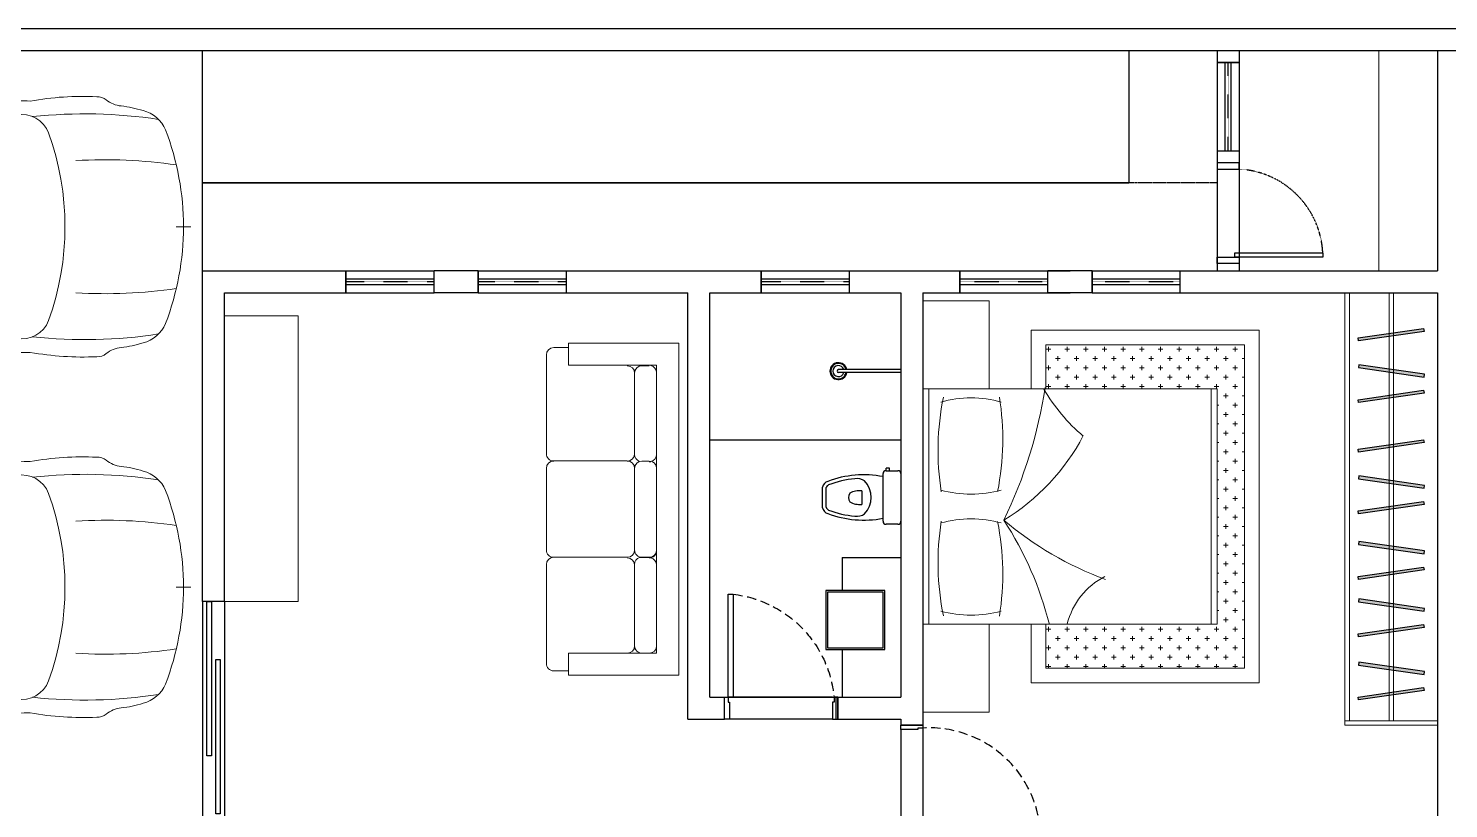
# Model space of a CAD drawing. Header units: millimetres. Extents: x 4374 to 7644, y 3396 to 4716.
# Drawn here: x 5171 to 6137, y 4185 to 4716 of the extents above; entities that cross this region are included whole.
import ezdxf

# ---------------------------------------------------------------- set-up
doc = ezdxf.new("R2010")
doc.units = ezdxf.units.MM
for name, pattern in [('ACAD_ISO02W100', [15, 12, -3]), ('HIDDEN', [9.525, 6.35, -3.175]), ('HIDDEN2', [0.1875, 0.125, -0.0625]), ('HIDDENX2', [0.75, 0.5, -0.25])]:
    doc.linetypes.add(name, pattern=pattern)
for name, color, linetype in [('ALVENARIA', 3, 'Continuous'), ('CALCADA', 7, 'Continuous'), ('COTA', 8, 'Continuous'), ('ESQUADRIA', 2, 'Continuous'), ('HIDROSSANITARIO', 8, 'Continuous'), ('PROJEÇÃO TELHADO', 8, 'HIDDENX2'), ('SOLEIRA', 9, 'Continuous')]:
    doc.layers.add(name, color=color, linetype=linetype)
doc.layers.add('MOBILIARIO', color=8, linetype='Continuous', lineweight=13)
doc.layers.add('TRACEJADO', color=8, linetype='HIDDEN2', lineweight=13)

# ---------------------------------------------------------------- blocks, each defined once
blk = doc.blocks.new('sofa3')
at = {"layer": 'MOBILIARIO'}
for p, q in [((0.0051, 0.0059), (2.2641, 0.0059)), ((0.0051, 0.0059), (0.0051, -0.7441)), ((2.2641, 0.0059), (2.2641, -0.7441)), ((0.1551, -0.1441), (2.1141, -0.1441)), ((0.1551, -0.1441), (0.1551, -0.7441)), ((0.2081, -0.1441), (0.7615, -0.1441)), ((0.81, -0.1442), (0.8228, -0.1442)), ((0.8118, -0.1838), (0.8129, -0.1942)), ((0.8565, -0.1441), (1.4116, -0.1441)), ((0.8607, -0.1442), (1.4107, -0.1442)), ((1.5141, -0.1442), (2.0641, -0.1442)), ((2.1141, -0.1441), (2.1141, -0.7441)), ((0.1581, -0.1942), (0.1581, -0.2441)), ((0.8065, -0.1941), (0.8065, -0.2441)), ((1.4616, -0.1941), (1.4616, -0.2441)), ((1.4654, -0.1955), (1.4635, -0.2605)), ((2.1141, -0.1941), (2.1141, -0.2441)), ((0.2081, -0.2941), (0.7615, -0.2941)), ((0.8062, -0.3441), (0.8062, -0.8441)), ((0.8565, -0.2941), (1.4116, -0.2941)), ((1.4613, -0.3441), (1.4613, -0.8441)), ((1.5141, -0.2942), (2.0641, -0.2942)), ((0.0051, -0.7441), (0.1551, -0.7441)), ((0.0351, -0.7441), (0.0351, -0.8441)), ((2.1141, -0.7441), (2.2641, -0.7441)), ((2.2341, -0.7441), (2.2341, -0.8441)), ((0.0851, -0.8941), (0.7559, -0.8941)), ((0.2059, -0.8941), (0.7559, -0.8941)), ((0.8565, -0.8941), (1.4116, -0.8941)), ((1.5113, -0.8941), (2.1841, -0.8941))]:
    blk.add_line(p, q, dxfattribs=at)
for centre, start, end in [((0.2059, -0.1942), 90, 167.94665), ((0.7615, -0.1942), 12.05335, 90), ((0.8565, -0.1941), 90, 180), ((1.4116, -0.1941), 0, 90), ((1.4154, -0.1941), 358.35092, 90), ((1.5141, -0.1942), 90, 167.94665), ((2.0641, -0.1941), 0, 90), ((0.2081, -0.2441), 180, 270), ((0.7615, -0.2441), 270, 340.80185), ((0.8565, -0.2441), 180, 270), ((1.4116, -0.2441), 270, 0), ((1.5107, -0.2441), 199.19815, 270), ((2.0641, -0.2441), 270, 0), ((0.2087, -0.3441), 90, 180), ((0.7565, -0.3441), 0, 90), ((0.8565, -0.3441), 90, 180), ((1.4116, -0.3441), 0, 90), ((1.5163, -0.3441), 90, 180), ((2.0641, -0.3441), 0, 90), ((0.0851, -0.8441), 180, 270), ((0.7559, -0.8441), 270, 0), ((0.8565, -0.8441), 180, 270), ((1.4116, -0.8441), 270, 0), ((1.5113, -0.8441), 180, 270), ((2.1841, -0.8441), 270, 0)]:
    blk.add_arc(centre, 0.05, start, end, dxfattribs=at)
blk = doc.blocks.new('veic-auto-02p')
at = {"layer": 'MOBILIARIO', "color": 0, "linetype": 'ByBlock'}
for p, q in [((1.2704, 0.8775), (1.2296, 0.7968)), ((2.2666, 0.8659), (2.3609, 0.6236)), ((2.9969, 0.8121), (3.0559, 0.6777)), ((3.0166, 0.8101), (3.0746, 0.6777)), ((2.2666, -0.8659), (2.3609, -0.6236)), ((2.9969, -0.8121), (3.0559, -0.6777)), ((3.0166, -0.8101), (3.0746, -0.6777)), ((1.2704, -0.8775), (1.2296, -0.7968))]:
    blk.add_line(p, q, dxfattribs=at)
at = {"layer": 'MOBILIARIO', "color": 0}
for p, q in [((0, 0.05), (0, -0.05)), ((-0.05, 0), (0.05, 0))]:
    blk.add_line(p, q, dxfattribs=at)
at = {"layer": 'MOBILIARIO', "color": 0, "linetype": 'ByBlock'}
for points in [[(1.1894, 0.804), (1.2681, 0.9935), (1.3087, 1.0297), (1.3351, 1.0352), (1.346, 1.033), (1.2934, 0.8694), (1.2429, 0.8872)], [(1.1894, -0.804), (1.2681, -0.9935), (1.3087, -1.0297), (1.3351, -1.0352), (1.346, -1.033), (1.2934, -0.8694), (1.2429, -0.8872)]]:
    blk.add_lwpolyline(points, dxfattribs=at)
for points in [[(1.2121, 0.8586, 0.001052), (1.0415, 0.8549, 0.056283), (0.5896, 0.8843, 0.18179), (0.5256, 0.8635, -0.143646), (0.4233, 0.8214, 0.052221), (0.2751, 0.79, 0.236222), (0.1221, 0.6588, 0.185393), (0.1221, -0.6588, 0.236222), (0.2751, -0.79, 0.052221), (0.4233, -0.8214, -0.143646), (0.5256, -0.8635, 0.18179), (0.5896, -0.8843, 0.056283), (1.0415, -0.8549, 0.001052), (1.2121, -0.8586)], [(1.2614, -0.8596, 0.010704), (2.9969, -0.8549, 0.032048), (3.4489, -0.8843, 0.18179), (3.5128, -0.8635, 0.18179), (3.5768, -0.8426, -0.143646), (3.6791, -0.8005), (3.8455, -0.7739, 0.291186), (3.995, -0.6517, 0.174019), (3.995, 0.6517, 0.291186), (3.8455, 0.7739), (3.6791, 0.8005, -0.143646), (3.5768, 0.8426, 0.18179), (3.5128, 0.8635, 0.18179), (3.4489, 0.8843, 0.032048), (2.9969, 0.8549, 0.010704), (1.2614, 0.8596)], [(1.2415, 0.8203, -0.005736), (2.1707, 0.8275, -0.308149), (2.2254, 0.7899), (2.2597, 0.7018, -0.53612), (2.2428, 0.6777), (2.1755, 0.6794), (1.6645, 0.7187), (1.1894, 0.804)], [(3.6862, 0.5879), (2.1617, 0.6289), (1.6508, 0.6682), (1.1354, 0.7606, 0.359612), (0.9173, 0.6378, 0.174843), (0.9173, -0.6378, 0.359612), (1.1354, -0.7606), (1.6508, -0.6682), (2.1617, -0.6289), (3.6862, -0.5879)], [(3.9304, 0.7405, 0.131051), (3.7065, 0.631, 0.217211), (3.6862, 0.5865), (3.6862, 0.0047)], [(3.995, 0.6517, 0.456923), (3.9101, 0.6927), (3.7964, 0.6289, 0.354119), (3.7689, 0.56, -0.166703), (3.7689, -0.56, 0.354119), (3.7964, -0.6289), (3.9101, -0.6927, 0.456923), (3.995, -0.6517)], [(3.6862, -0.0047), (3.6862, -0.5865, 0.217211), (3.7065, -0.631, 0.131051), (3.9304, -0.7405)], [(1.2415, -0.8203, 0.005736), (2.1707, -0.8275, 0.308149), (2.2254, -0.7899), (2.2597, -0.7018, 0.53612), (2.2428, -0.6777), (2.1755, -0.6794), (1.6645, -0.7187), (1.1894, -0.804)]]:
    blk.add_lwpolyline(points, format="xyb", dxfattribs=at)
for points in [[(2.4091, 0.6902, 0.309173), (2.4274, 0.6777), (3.2056, 0.6777, 0.183739), (3.2187, 0.6826), (3.3296, 0.7813, 0.629027), (3.3195, 0.8039, 0.005593), (2.3872, 0.8207, 0.529849), (2.3687, 0.7939)], [(3.4194, -0.0074), (3.7546, -0.004), (3.7546, 0.004), (3.4194, 0.0074, 1)], [(3.2056, -0.6777), (2.4274, -0.6777, 0.309173), (2.4091, -0.6902), (2.3687, -0.7939, 0.529849), (2.3872, -0.8207, 0.005593), (3.3195, -0.8039, 0.629027), (3.3296, -0.7813), (3.2187, -0.6826, 0.183739)]]:
    blk.add_lwpolyline(points, format="xyb", close=True, dxfattribs=at)
for centre, radius, start, end in [((0.6704, -2.5361), 3.3041, 83.8263, 98.71945), ((2.0947, 0), 1.934, 339.15509, 20.84491), ((3.8734, 0), 2.3209, 163.26823, 196.73177), ((0.5321, -2.8485), 3.3041, 86.54404, 98.41367), ((3.4194, 0), 0.0297, 13.76028, 346.23972), ((0.5321, 2.8485), 3.3041, 261.58633, 273.45596), ((0.6704, 2.5361), 3.3041, 261.28055, 276.1737)]:
    blk.add_arc(centre, radius, start, end, dxfattribs=at)
blk = doc.blocks.new('A$C4FD67A8A')
at = {"layer": 'MOBILIARIO'}
for p, q in [((-1.4057, 1.1938), (0.5943, 1.1938)), ((-1.4057, -0.4062), (-1.4057, 1.1938)), ((-1.3657, 1.1938), (-1.3657, -0.4062)), ((0.5543, 1.1938), (0.5543, -0.4062)), ((0.5943, 1.1938), (0.5943, -0.4062)), ((0.5943, -0.4062), (-1.4057, -0.4062))]:
    blk.add_line(p, q, dxfattribs=at)
at = {"layer": 'MOBILIARIO', "extrusion": (0, 0, -1)}
for centre, major_axis, ratio, start_param, end_param in [((-2.7804, 1.7485), (-1.6273, 1.6273), 1, 2.598245, 2.93699), ((0.0609, 1.3136), (-0.3537, 0.3537), 1, 4.404041, 5.253888), ((0, 0.7875), (0.0338, 1.5427), 0.844538, 4.502483, 4.922295), ((-1.0786, 0.3649), (0.5431, 0.5431), 1, -1.056169, -0.514627), ((-2.1662, 0.842), (0.0301, 1.5427), 0.844527, 1.360885, 1.780708), ((0.6122, -1.2375), (1.601, 1.601), 1, -1.491191, -1.135579), ((-1.0786, 1.2456), (-0.5431, 0.5431), 1, 3.65622, 4.197762), ((-1.6009, -0.7566), (1.0241, 1.0241), 1, -0.245461, 0.306679), ((-2.5859, -0.5477), (-0.7404, 2.3792), 0.800532, 1.379877, 1.761716), ((0.0057, -0.6275), (0.5591, 0.6663), 0.703958, 4.470044, 4.954734)]:
    blk.add_ellipse(centre, major_axis=major_axis, ratio=ratio, start_param=start_param, end_param=end_param, dxfattribs=at)
at = {"layer": 'MOBILIARIO'}
for centre, major_axis, ratio, start_param, end_param in [((0, 0), (-0.0338, 1.5427), 0.844538, 1.360891, 1.780702), ((-1.0786, -0.4581), (0.5431, 0.5431), 1, 0.514627, 1.056169), ((-2.1662, -0.0545), (-0.0301, 1.5427), 0.844527, 4.502477, 4.9223), ((-1.0786, 0.4227), (-0.5431, 0.5431), 1, 2.085423, 2.626966)]:
    blk.add_ellipse(centre, major_axis=major_axis, ratio=ratio, start_param=start_param, end_param=end_param, dxfattribs=at)
blk = doc.blocks.new('A$C7C777719')
at = {"layer": 'MOBILIARIO'}
h = blk.add_hatch(dxfattribs=at)
h.set_pattern_fill('CROSS', color=256, style=0)
h.set_pattern_definition([(0, (-2487.346, -2217.967), (6.35, 6.35), [3.175, -9.525]), (90, (-2485.7585, -2219.5545), (-6.35, 6.35), [3.175, -9.525])])
h.paths.add_polyline_path([(200, 80), (200, -80), (83.63, -80), (83.63, -110), (218.63, -110), (218.63, 110), (83.63, 110), (83.63, 80)])
for points in [[(0, 140), (45, 140), (45, 80), (0, 80)], [(0, -140), (45, -140), (45, -80), (0, -80)]]:
    blk.add_lwpolyline(points, close=True, dxfattribs=at)
at = {"layer": 'MOBILIARIO', "linetype": 'Continuous', "flags": 128}
for points in [[(73.63, 80), (73.63, 120), (228.63, 120), (228.63, -120), (73.63, -120), (73.63, -80)], [(83.63, 80), (83.63, 110), (218.63, 110), (218.63, -110), (83.63, -110)], [(83.63, -110), (83.63, -80)]]:
    blk.add_lwpolyline(points, dxfattribs=at)
at = {"layer": 'MOBILIARIO', "xscale": 100, "yscale": 100, "zscale": 100}
blk.add_blockref('A$C4FD67A8A', (140.57, -39.38), dxfattribs=at)
blk = doc.blocks.new('GUARDA ROUPA 2')
for points in [[(1228.19, 1923.39), (1272.73, 1916.97), (1273.02, 1918.95), (1228.48, 1925.37)], [(1272.73, 1898.75), (1228.19, 1892.33), (1227.91, 1894.31), (1272.44, 1900.73)], [(1228.19, 1881.38), (1272.73, 1874.96), (1273.02, 1876.93), (1228.48, 1883.35)], [(1228.19, 1847.71), (1272.73, 1841.29), (1273.02, 1843.27), (1228.48, 1849.69)], [(1272.73, 1823.07), (1228.19, 1816.65), (1227.91, 1818.62), (1272.44, 1825.04)], [(1228.19, 1805.69), (1272.73, 1799.27), (1273.02, 1801.25), (1228.48, 1807.67)], [(1272.73, 1778.46), (1228.19, 1772.04), (1227.91, 1774.02), (1272.44, 1780.44)], [(1228.19, 1761.09), (1272.73, 1754.67), (1273.02, 1756.65), (1228.48, 1763.07)], [(1272.73, 1739.37), (1228.19, 1732.95), (1227.91, 1734.93), (1272.44, 1741.35)], [(1228.19, 1722), (1272.73, 1715.58), (1273.02, 1717.56), (1228.48, 1723.98)], [(1272.73, 1696.42), (1228.19, 1690), (1227.91, 1691.98), (1272.44, 1698.4)], [(1228.19, 1679.05), (1272.73, 1672.63), (1273.02, 1674.61), (1228.48, 1681.03)]]:
    blk.add_hatch(color=9).paths.add_polyline_path(points)
at = {"elevation": 0}
for points in [[(1228.19, 1923.39), (1272.73, 1916.97), (1273.02, 1918.95), (1228.48, 1925.37)], [(1272.73, 1898.75), (1228.19, 1892.33), (1227.91, 1894.31), (1272.44, 1900.73)], [(1228.19, 1881.38), (1272.73, 1874.96), (1273.02, 1876.93), (1228.48, 1883.35)], [(1228.19, 1847.71), (1272.73, 1841.29), (1273.02, 1843.27), (1228.48, 1849.69)], [(1272.73, 1823.07), (1228.19, 1816.65), (1227.91, 1818.62), (1272.44, 1825.04)], [(1228.19, 1805.69), (1272.73, 1799.27), (1273.02, 1801.25), (1228.48, 1807.67)], [(1272.73, 1778.46), (1228.19, 1772.04), (1227.91, 1774.02), (1272.44, 1780.44)], [(1228.19, 1761.09), (1272.73, 1754.67), (1273.02, 1756.65), (1228.48, 1763.07)], [(1272.73, 1739.37), (1228.19, 1732.95), (1227.91, 1734.93), (1272.44, 1741.35)], [(1228.19, 1722), (1272.73, 1715.58), (1273.02, 1717.56), (1228.48, 1723.98)], [(1272.73, 1696.42), (1228.19, 1690), (1227.91, 1691.98), (1272.44, 1698.4)], [(1228.19, 1679.05), (1272.73, 1672.63), (1273.02, 1674.61), (1228.48, 1681.03)]]:
    blk.add_lwpolyline(points, close=True, dxfattribs=at)
at = {"layer": 'MOBILIARIO'}
for p, q in [((1278.96, 1949.53), (1278.96, 1658.53)), ((1281.96, 1949.53), (1281.96, 1655.53))]:
    blk.add_line(p, q, dxfattribs=at)
at = {"layer": 'MOBILIARIO', "elevation": 0}
for points in [[(1248.96, 1658.53), (1248.96, 1949.53)], [(1251.96, 1658.53), (1251.96, 1949.53)], [(1281.96, 1658.53), (1218.96, 1658.53)], [(1281.96, 1655.53), (1218.96, 1655.53)]]:
    blk.add_lwpolyline(points, dxfattribs=at)
blk = doc.blocks.new('Vas-p03')
at = {"color": 0}
for p, q in [((-0.162, 0), (0.162, 0)), ((-0.1822, -0.077), (-0.1984, -0.077)), ((-0.1984, -0.077), (-0.1984, -0.1012)), ((-0.1822, -0.1012), (-0.1822, -0.0203)), ((0.1823, -0.0203), (0.1823, -0.1012)), ((-0.1822, -0.1012), (-0.1984, -0.1012)), ((0.162, -0.1215), (-0.162, -0.1215)), ((-0.0446, -0.2666), (0.0468, -0.2666)), ((0.0696, -0.5331), (-0.0696, -0.5331)), ((0.0667, -0.5088), (-0.0667, -0.5088))]:
    blk.add_line(p, q, dxfattribs=at)
for centre, radius, start, end in [((-0.162, -0.0203), 0.0203, 90, 180), ((0.162, -0.0203), 0.0203, 0, 90), ((-0.162, -0.1012), 0.0203, 180, 270), ((0.5429, -0.2525), 0.6971, 169.17089, 200.59024), ((-0.5429, -0.2525), 0.6971, 339.40976, 10.82911), ((0.162, -0.1012), 0.0203, 270, 0), ((-0.0292, -0.3001), 0.0988, 147.44183, 187.67949), ((0, -0.3672), 0.1647, 46.93851, 133.06149), ((0.09, -0.2818), 0.1355, 173.55884, 209.06103), ((-0.0878, -0.2818), 0.1355, 330.93897, 6.44116), ((0.0292, -0.3001), 0.0988, 352.32051, 32.55817), ((0.5429, -0.2525), 0.6728, 185.18381, 200.88932), ((0.0011, -0.2978), 0.0579, 239.32968, 300.67032), ((-0.5429, -0.2525), 0.6728, 339.11068, 354.81619), ((-0.0589, -0.4806), 0.0536, 198.53904, 258.45994), ((-0.0589, -0.4806), 0.0293, 203.71428, 254.36495), ((0.0589, -0.4806), 0.0293, 285.63505, 336.28572), ((0.0589, -0.4806), 0.0536, 281.54006, 341.46096)]:
    blk.add_arc(centre, radius, start, end, dxfattribs=at)
blk = doc.blocks.new('Ch-p03')
at = {"color": 0, "ltscale": 0.2}
for p, q in [((0, 0.02), (-0.4238, 0.02)), ((0, 0), (-0.4238, 0))]:
    blk.add_line(p, q, dxfattribs=at)
for centre, radius, start, end in [((-0.425, 0.01), 0.0577, 9.9762, 350.0238), ((-0.425, 0.01), 0.0527, 10.93342, 349.06658), ((-0.425, 0.01), 0.0377, 15.37203, 344.62797), ((-0.4238, 0.01), 0.01, 90, 270)]:
    blk.add_arc(centre, radius, start, end, dxfattribs=at)
blk = doc.blocks.new('P1')
at = {"layer": 'ALVENARIA'}
blk.add_line((15, 180), (0, 180), dxfattribs=at)
at = {"layer": 'ESQUADRIA', "color": 8}
for p, q in [((0, 180), (0, 0)), ((15, 180), (15, 0))]:
    blk.add_line(p, q, dxfattribs=at)
at = {"layer": 'ESQUADRIA'}
blk.add_line((15, 0), (0, 0), dxfattribs=at)
blk.add_lwpolyline([(15, 180), (0, 180)], dxfattribs=at)
for points in [[(3, 75), (3, 180), (6, 180), (6, 75)], [(9, 35.56), (9, 140.56), (12, 140.56), (12, 35.56)]]:
    blk.add_lwpolyline(points, close=True, dxfattribs=at)
blk = doc.blocks.new('A$C16205750')
at = {"layer": 'ESQUADRIA', "color": 0}
for p, q in [((15, -0.5), (0, -0.5)), ((0, -86.5), (15, -86.5)), ((95, -81, 0), (15, -81, 0)), ((15, -81, 0), (15, -84.5, 0)), ((15, -84.5, 0), (95, -84.5, 0)), ((95, -84.5, 0), (95, -81, 0))]:
    blk.add_line(p, q, dxfattribs=at)
at = {"layer": 'ESQUADRIA', "color": 8}
for p, q in [((0, -3.5, 0), (0, -83.5, 0)), ((15, -2.5, 0), (15, -84.5, 0))]:
    blk.add_line(p, q, dxfattribs=at)
at = {"layer": 'ESQUADRIA', "color": 0}
for points in [[(15, -0.5), (15, -2.5), (11.5, -2.5), (11.5, -3.5), (0, -3.5), (0, -0.5)], [(15, -86.5), (15, -84.5), (11.5, -84.5), (11.5, -83.5), (0, -83.5), (0, -86.5)]]:
    blk.add_lwpolyline(points, dxfattribs=at)
at = {"layer": 'ESQUADRIA', "color": 8, "linetype": 'HIDDEN'}
blk.add_arc((19.23, -78.2, 0), 75.82, 357.88582, 93.19861, dxfattribs=at)
blk = doc.blocks.new('A$C12BA6D46')
at = {"layer": 'ESQUADRIA', "color": 2}
for p, q in [((-2.5, 85, 0), (-6, 85, 0)), ((-6, 85, 0), (-6, 15, 0)), ((-2.5, 15, 0), (-2.5, 85, 0)), ((-77, 15, 0), (-77, 0, 0)), ((-77, 0, 0), (-77, 15, 0)), ((-6, 15, 0), (-2.5, 15, 0)), ((0, 0, 0), (0, 15, 0))]:
    blk.add_line(p, q, dxfattribs=at)
at = {"layer": 'ESQUADRIA', "color": 8}
for p, q in [((-73.5, 15, 0), (-3.5, 15, 0)), ((-73.5, 0, 0), (-3.5, 0, 0))]:
    blk.add_line(p, q, dxfattribs=at)
at = {"layer": 'ESQUADRIA', "color": 2}
for points in [[(-77, 15), (-74.5, 15), (-74.5, 11.5), (-73.5, 11.5), (-73.5, 0), (-77, 0)], [(0, 15), (-2.5, 15), (-2.5, 11.5), (-3.5, 11.5), (-3.5, 0), (0, 0)]]:
    blk.add_lwpolyline(points, dxfattribs=at)
at = {"layer": 'ESQUADRIA', "color": 8, "linetype": 'HIDDEN'}
blk.add_arc((3, 7.68, 0), 77.84, 96.63699, 174.60403, dxfattribs=at)
blk = doc.blocks.new('J1')
at = {"layer": 'ALVENARIA'}
for points in [[(826.46, 1949.53), (826.46, 1964.53)], [(886.46, 1949.53), (886.46, 1964.53)]]:
    blk.add_lwpolyline(points, dxfattribs=at)
at = {"layer": 'ESQUADRIA', "color": 3}
blk.add_line((826.46, 1964.53), (826.46, 1949.53), dxfattribs=at)
at = {"layer": 'ESQUADRIA'}
for p, q in [((826.46, 1964.53), (886.46, 1964.53)), ((886.46, 1959.03), (826.46, 1959.03)), ((886.46, 1955.03), (826.46, 1955.03)), ((826.46, 1949.53), (886.46, 1949.53))]:
    blk.add_line(p, q, dxfattribs=at)
at = {"layer": 'ESQUADRIA', "color": 9, "linetype": 'HIDDEN2'}
blk.add_line((886.46, 1957.03), (826.46, 1957.03), dxfattribs=at)
blk = doc.blocks.new('p60')
at = {"layer": 'ESQUADRIA', "color": 7}
blk.add_line((-64.27, 0), (-4.27, 0), dxfattribs=at)
at = {"layer": 'ESQUADRIA'}
for points in [[(-4.27, 12), (-7.27, 12), (-7.27, 72), (-4.27, 72)], [(-68.53, 15), (-68.53, 0), (-64.27, 0), (-64.27, 15)], [(0, 15), (0, 0), (-4.27, 0), (-4.27, 15)]]:
    blk.add_lwpolyline(points, close=True, dxfattribs=at)
at = {"layer": 'ESQUADRIA', "color": 9, "linetype": 'HIDDEN2'}
blk.add_arc((-4.27, 12), 60, 90, 180, dxfattribs=at)

msp = doc.modelspace()

# ---------------------------------------------------------------- linework, layer by layer
at = {"layer": 'ALVENARIA'}
for p, q in [((4644.11, 4700.81), (7629.11, 4700.81)), ((6129.11, 4700.81), (6129.11, 4550.81)), ((5289.11, 4325.81), (5289.11, 4550.81)), ((5289.11, 4550.81), (5387.82, 4550.81)), ((5536.61, 4550.81), (5879.11, 4550.81)), ((5954.11, 4550.81), (6129.11, 4550.81)), ((5304.11, 4325.81), (5304.11, 4535.81)), ((5304.11, 4535.81), (5387.82, 4535.81)), ((5536.61, 4535.81), (5619.11, 4535.81)), ((5619.11, 4245.81), (5619.11, 4535.81)), ((5634.11, 4260.81), (5634.11, 4535.81)), ((5634.11, 4535.81), (5764.11, 4535.81)), ((5764.11, 4535.81), (5764.11, 4260.81)), ((5779.11, 4535.81), (5879.11, 4535.81)), ((5779.11, 4535.81), (5779.11, 4241.81)), ((5954.11, 4535.81), (6129.11, 4535.81)), ((6129.11, 4535.81), (6129.11, 4145.81)), ((5634.11, 4260.81), (5644.11, 4260.81)), ((5644.11, 4245.81), (5644.11, 4260.81)), ((5720.11, 4245.81), (5720.11, 4260.81)), ((5720.11, 4260.81), (5764.11, 4260.81)), ((5619.11, 4245.81), (5644.11, 4245.81)), ((5720.11, 4245.81), (5764.11, 4245.81)), ((5764.11, 4245.81), (5764.11, 4241.81)), ((5764.11, 4241.81), (5779.11, 4241.81))]:
    msp.add_line(p, q, dxfattribs=at)
for points in [[(4644.11, 4715.81), (7644.11, 4715.81)], [(5979.11, 4700.81), (5979.11, 4550.81)], [(5994.11, 4700.81), (5994.11, 4550.81)], [(5476.61, 4550.81), (5446.61, 4550.81)], [(5894.11, 4550.81), (5864.11, 4550.81)], [(5476.61, 4535.81), (5446.61, 4535.81)], [(5894.11, 4535.81), (5864.11, 4535.81)]]:
    msp.add_lwpolyline(points, dxfattribs=at)
at = {"layer": 'CALCADA'}
for p, q in [((5289.11, 4550.81), (5289.11, 4700.81)), ((5289.11, 4610.81), (5919.11, 4610.81))]:
    msp.add_line(p, q, dxfattribs=at)
msp.add_lwpolyline([(5919.11, 4700.81), (5919.11, 4610.81)], dxfattribs=at)
at = {"layer": 'COTA'}
msp.add_lwpolyline([(5919.11, 4700.81), (5919.11, 4610.81), (5289.11, 4610.81), (5289.11, 4700.81), (5919.11, 4700.81)], dxfattribs=at)
at = {"layer": 'HIDROSSANITARIO'}
for p, q in [((5724.11, 4355.81), (5724.11, 4333.31)), ((5724.11, 4355.81), (5764.11, 4355.81)), ((5724.11, 4293.31), (5724.11, 4260.81))]:
    msp.add_line(p, q, dxfattribs=at)
for points in [[(5753.11, 4293.31), (5753.11, 4333.31), (5713.11, 4333.31), (5713.11, 4293.31)], [(5752.11, 4294.31), (5752.11, 4332.31), (5714.11, 4332.31), (5714.11, 4294.31)]]:
    msp.add_lwpolyline(points, close=True, dxfattribs=at)
at = {"layer": 'MOBILIARIO'}
for p, q in [((5304.11, 4520.21), (5354.11, 4520.21)), ((5354.11, 4325.81), (5354.11, 4520.21)), ((5304.11, 4325.81), (5354.11, 4325.81))]:
    msp.add_line(p, q, dxfattribs=at)
msp.add_lwpolyline([(6089.11, 4700.81), (6089.11, 4550.81)], dxfattribs=at)
at = {"layer": 'PROJEÇÃO TELHADO'}
msp.add_lwpolyline([(5979.11, 4610.81), (5289.11, 4610.81)], dxfattribs=at)
at = {"layer": 'SOLEIRA'}
for p, q in [((5634.11, 4435.81), (5764.11, 4435.81)), ((5644.11, 4260.81), (5720.11, 4260.81))]:
    msp.add_line(p, q, dxfattribs=at)

# ---------------------------------------------------------------- block references
at = {"extrusion": (0, 0, -1), "xscale": -1, "zscale": -1, "rotation": 90}
msp.add_blockref('p60', (-5979.11, 4555.81), dxfattribs=at)
at = {"xscale": -1, "rotation": 180}
msp.add_blockref('A$C7C777719', (5779.11, 4390.5), dxfattribs=at)
at = {"layer": 'CALCADA', "rotation": 270}
msp.add_blockref('J1', (4029.58, 5519.03), dxfattribs=at)
at = {"layer": 'CALCADA'}
for p in [(4560.15, 2586.27), (4650.15, 2586.27), (4842.65, 2586.27), (4977.65, 2586.27), (5067.65, 2586.27)]:
    msp.add_blockref('J1', p, dxfattribs=at)
at = {"layer": 'CALCADA', "xscale": -1}
msp.add_blockref('GUARDA ROUPA 2', (7348.07, 2586.27), dxfattribs=at)
at = {"layer": 'ESQUADRIA', "xscale": -1}
msp.add_blockref('A$C12BA6D46', (5644.11, 4245.81, 0), dxfattribs=at)
at = {"layer": 'ESQUADRIA'}
for name, p in [('P1', (5289.11, 4145.81)), ('A$C16205750', (5764.11, 4242.31))]:
    msp.add_blockref(name, p, dxfattribs=at)
at = {"layer": 'HIDROSSANITARIO', "xscale": 100, "yscale": 100, "zscale": 100}
msp.add_blockref('Ch-p03', (5764.11, 4481.63), dxfattribs=at)
at = {"layer": 'HIDROSSANITARIO', "xscale": 100, "yscale": 100, "zscale": 100, "rotation": 270}
msp.add_blockref('Vas-p03', (5764.11, 4396.68), dxfattribs=at)
at = {"layer": 'MOBILIARIO', "linetype": 'Continuous', "xscale": -100, "yscale": 100, "zscale": 100}
for p in [(5276.11, 4580.88), (5276.11, 4335.63)]:
    msp.add_blockref('veic-auto-02p', p, dxfattribs=at)
at = {"layer": 'TRACEJADO', "linetype": 'ACAD_ISO02W100', "xscale": 100, "yscale": 100, "zscale": 100, "rotation": 270}
msp.add_blockref('sofa3', (5612.36, 4502.13), dxfattribs=at)

doc.saveas('drawing.dxf')
